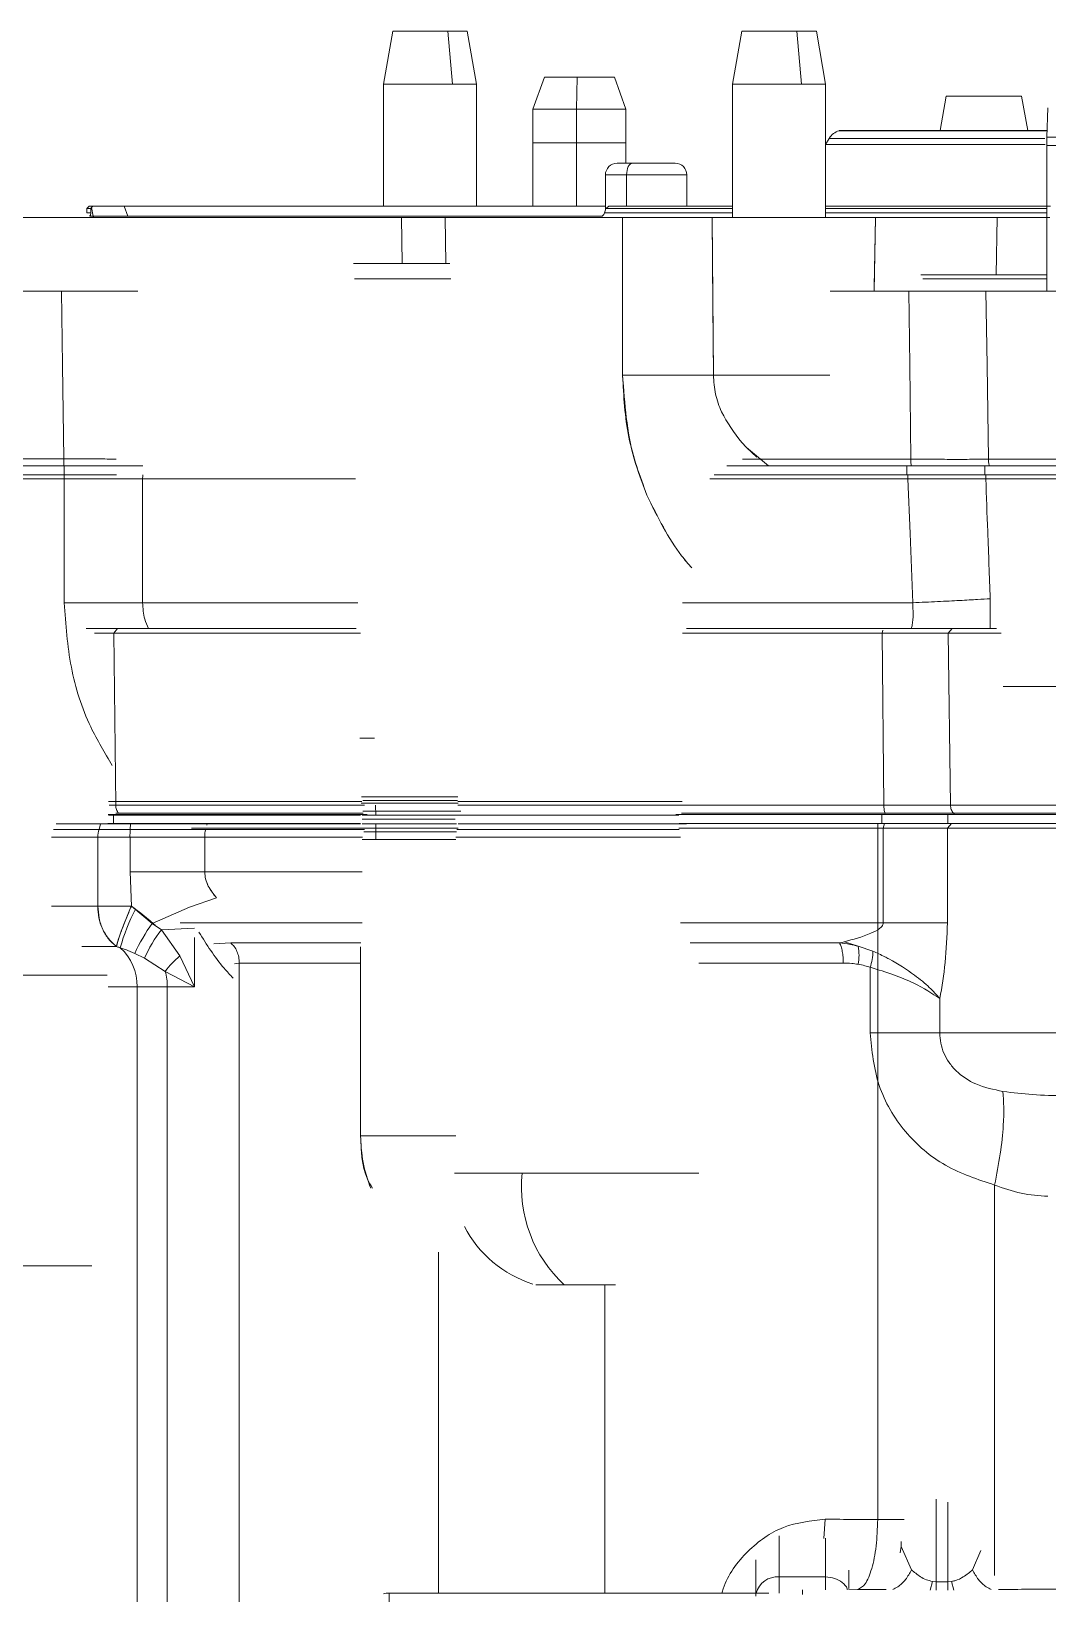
# Model space of a CAD drawing. Header units: millimetres. Extents: x 169 to 14583, y -399 to 10804.
# Drawn here: x 3179.1 to 3222.8, y 2080.4 to 2147.5 of the extents above; entities that cross this region are included whole.
import ezdxf

# ---------------------------------------------------------------- set-up
doc = ezdxf.new("R2010")
doc.units = ezdxf.units.MM
doc.header["$LTSCALE"] = 35

msp = doc.modelspace()

# ---------------------------------------------------------------- linework, layer by layer
at = {"color": 7, "linetype": 'Continuous', "lineweight": 18}
for p, q in [((3194.672, 2147.509), (3194.272, 2145.24)), ((3194.672, 2147.509), (3194.272, 2145.24)), ((3197.872, 2147.509), (3194.672, 2147.509)), ((3194.672, 2147.509), (3197.039, 2147.509)), ((3197.039, 2147.509), (3197.872, 2147.509)), ((3197.231, 2145.24), (3197.039, 2147.509)), ((3198.272, 2145.24), (3197.872, 2147.509)), ((3198.272, 2145.24), (3197.872, 2147.509)), ((3209.672, 2147.509), (3209.272, 2145.24)), ((3209.672, 2147.509), (3209.272, 2145.24)), ((3212.872, 2147.509), (3209.672, 2147.509)), ((3209.672, 2147.509), (3212.039, 2147.509)), ((3212.039, 2147.509), (3212.872, 2147.509)), ((3212.231, 2145.24), (3212.039, 2147.509)), ((3213.272, 2145.24), (3212.872, 2147.509)), ((3213.272, 2145.24), (3212.872, 2147.509)), ((3194.272, 2145.24), (3194.272, 2139.989)), ((3194.272, 2145.24), (3194.272, 2139.989)), ((3198.272, 2145.24), (3194.272, 2145.24)), ((3194.272, 2145.24), (3197.231, 2145.24)), ((3197.231, 2145.24), (3198.272, 2145.24)), ((3198.272, 2139.989), (3198.272, 2145.24)), ((3198.272, 2139.989), (3198.272, 2145.24)), ((3201.193, 2145.539), (3200.693, 2144.165)), ((3202.598, 2145.539), (3201.193, 2145.539)), ((3202.598, 2145.539), (3201.193, 2145.539)), ((3202.566, 2144.165), (3202.598, 2145.539)), ((3202.566, 2144.165), (3202.598, 2145.539)), ((3204.193, 2145.539), (3202.598, 2145.539)), ((3204.193, 2145.539), (3202.598, 2145.539)), ((3204.693, 2144.165), (3204.193, 2145.539)), ((3209.272, 2145.24), (3209.272, 2139.509)), ((3209.272, 2145.24), (3209.272, 2139.509)), ((3213.272, 2145.24), (3209.272, 2145.24)), ((3209.272, 2145.24), (3212.231, 2145.24)), ((3212.231, 2145.24), (3213.272, 2145.24)), ((3213.272, 2139.509), (3213.272, 2145.24)), ((3213.272, 2139.509), (3213.272, 2145.24)), ((3218.191, 2143.24), (3218.452, 2144.72)), ((3221.953, 2143.24), (3221.692, 2144.72)), ((3200.693, 2144.165), (3200.693, 2139.989)), ((3202.566, 2144.165), (3200.693, 2144.165)), ((3202.566, 2144.165), (3200.693, 2144.165)), ((3204.693, 2144.165), (3202.566, 2144.165)), ((3204.693, 2144.165), (3202.566, 2144.165)), ((3202.566, 2139.989), (3202.566, 2144.165)), ((3202.566, 2139.989), (3202.566, 2144.165)), ((3204.693, 2141.839), (3204.693, 2144.165)), ((3222.822, 2144.218), (3222.778, 2142.956)), ((3213.872, 2143.24), (3213.852, 2143.235)), ((3213.852, 2143.235), (3222.788, 2143.235)), ((3213.872, 2143.24), (3222.788, 2143.24)), ((3200.693, 2142.715), (3200.693, 2139.989)), ((3204.693, 2142.715), (3200.693, 2142.715)), ((3204.693, 2141.839), (3204.693, 2142.715)), ((3204.693, 2142.715), (3204.693, 2142.715)), ((3213.427, 2142.908), (3213.272, 2142.64)), ((3213.272, 2142.64), (3222.7, 2142.64)), ((3213.427, 2142.908), (3222.695, 2142.908)), ((3222.772, 2142.607), (3222.772, 2136.339)), ((3226.527, 2142.607), (3222.772, 2142.607)), ((3226.522, 2142.956), (3222.778, 2142.956)), ((3204.96, 2141.839), (3204.309, 2141.839)), ((3206.809, 2141.839), (3204.96, 2141.839)), ((3203.809, 2141.339), (3203.809, 2139.823)), ((3204.72, 2141.339), (3203.809, 2141.339)), ((3207.309, 2141.339), (3204.72, 2141.339)), ((3204.72, 2139.989), (3204.72, 2141.339)), ((3207.309, 2139.989), (3207.309, 2141.339)), ((3181.622, 2139.989), (3181.522, 2139.889)), ((3181.622, 2139.989), (3181.522, 2139.889)), ((3181.522, 2139.889), (3181.522, 2139.709)), ((3181.522, 2139.889), (3181.522, 2139.709)), ((3181.694, 2139.889), (3181.522, 2139.889)), ((3181.622, 2139.989), (3181.787, 2139.989)), ((3181.694, 2139.889), (3181.733, 2139.931)), ((3181.733, 2139.931), (3181.694, 2139.889)), ((3181.787, 2139.989), (3181.733, 2139.931)), ((3181.733, 2139.931), (3181.799, 2139.568)), ((3183.284, 2139.565), (3183.13, 2139.989)), ((3203.809, 2139.989), (3183.13, 2139.989)), ((3183.287, 2139.563), (3183.131, 2139.991)), ((3203.885, 2139.931), (3203.831, 2139.889)), ((3203.885, 2139.931), (3203.831, 2139.889)), ((3209.272, 2139.889), (3203.831, 2139.889)), ((3203.885, 2139.931), (3203.961, 2139.989)), ((3209.272, 2139.989), (3203.961, 2139.989)), ((3203.961, 2139.989), (3209.272, 2139.989)), ((3222.772, 2139.989), (3213.272, 2139.989)), ((3213.272, 2139.989), (3222.933, 2139.989)), ((3222.772, 2139.889), (3213.272, 2139.889)), ((3170.848, 2139.509), (3195.04, 2139.509)), ((3181.522, 2139.709), (3181.7, 2139.709)), ((3181.799, 2139.568), (3181.649, 2139.568)), ((3181.799, 2139.568), (3181.801, 2139.568)), ((3203.684, 2139.565), (3183.284, 2139.565)), ((3195.04, 2139.509), (3195.071, 2137.539)), ((3195.071, 2137.539), (3195.04, 2139.509)), ((3196.925, 2139.509), (3204.543, 2139.509)), ((3196.925, 2139.509), (3196.958, 2137.539)), ((3196.925, 2139.509), (3196.958, 2137.539)), ((3203.772, 2139.709), (3209.272, 2139.709)), ((3204.543, 2139.509), (3204.547, 2132.734)), ((3208.4, 2139.509), (3208.447, 2132.734)), ((3208.4, 2139.509), (3215.407, 2139.509)), ((3213.272, 2139.709), (3222.772, 2139.709)), ((3215.407, 2139.509), (3215.355, 2136.339)), ((3220.647, 2139.509), (3220.605, 2137.039)), ((3220.647, 2139.509), (3220.605, 2137.039)), ((3220.647, 2139.509), (3222.902, 2139.509)), ((3192.978, 2137.539), (3197.13, 2137.539)), ((3217.368, 2137.039), (3222.772, 2137.039)), ((3216.845, 2136.339), (3213.461, 2136.339)), ((3226.805, 2136.339), (3220.161, 2136.339)), ((3208.447, 2132.734), (3213.457, 2132.734)), ((3209.874, 2129.626), (3209.666, 2129.847)), ((3209.666, 2129.847), (3209.874, 2129.626)), ((3209.693, 2129.121), (3216.933, 2129.121)), ((3210.313, 2129.219), (3209.874, 2129.626)), ((3209.874, 2129.626), (3210.819, 2128.839)), ((3220.266, 2129.121), (3220.722, 2129.121)), ((3220.722, 2129.121), (3226.7, 2129.121)), ((3174.811, 2128.839), (3180.557, 2128.839)), ((3174.811, 2128.459), (3180.557, 2128.459)), ((3180.557, 2128.459), (3180.557, 2128.839)), ((3180.557, 2128.839), (3182.788, 2128.839)), ((3180.557, 2128.459), (3182.804, 2128.459)), ((3208.48, 2128.459), (3216.764, 2128.459)), ((3209.023, 2128.839), (3216.764, 2128.839)), ((3216.764, 2128.459), (3216.764, 2128.839)), ((3216.764, 2128.839), (3220.108, 2128.839)), ((3216.764, 2128.459), (3220.108, 2128.459)), ((3220.108, 2128.459), (3220.108, 2128.839)), ((3220.108, 2128.839), (3226.82, 2128.839)), ((3220.108, 2128.459), (3226.82, 2128.459)), ((3180.557, 2128.283), (3174.811, 2128.283)), ((3180.557, 2128.283), (3180.557, 2122.959)), ((3183.924, 2128.283), (3180.557, 2128.283)), ((3183.924, 2128.283), (3183.924, 2122.959)), ((3193.065, 2128.283), (3183.924, 2128.283)), ((3225.37, 2128.283), (3220.152, 2128.283)), ((3220.341, 2121.859), (3220.344, 2123.133)), ((3193.168, 2122.959), (3183.924, 2122.959)), ((3217.014, 2122.959), (3207.124, 2122.959)), ((3182.838, 2121.859), (3182.682, 2121.659)), ((3182.838, 2121.859), (3193.104, 2121.859)), ((3207.287, 2121.859), (3215.749, 2121.859)), ((3215.695, 2121.659), (3215.729, 2121.783)), ((3218.703, 2121.859), (3218.539, 2121.659)), ((3218.703, 2121.859), (3220.62, 2121.859)), ((3182.682, 2121.659), (3193.281, 2121.659)), ((3182.682, 2121.659), (3182.766, 2114.266)), ((3207.12, 2121.659), (3215.695, 2121.659)), ((3215.695, 2121.659), (3215.775, 2114.266)), ((3218.539, 2121.659), (3220.807, 2121.659)), ((3218.539, 2121.659), (3218.636, 2114.266)), ((3225.332, 2119.354), (3220.901, 2119.354)), ((3193.886, 2117.139), (3193.26, 2117.139)), ((3182.453, 2114.423), (3193.338, 2114.423)), ((3197.479, 2114.346), (3193.311, 2114.346)), ((3193.321, 2114.623), (3193.935, 2114.623)), ((3193.962, 2114.46), (3193.384, 2114.46)), ((3193.935, 2114.623), (3197.464, 2114.623)), ((3197.457, 2114.46), (3193.962, 2114.46)), ((3197.47, 2114.423), (3207.101, 2114.423)), ((3182.668, 2113.859), (3182.441, 2113.859)), ((3182.464, 2113.839), (3193.281, 2113.839)), ((3182.464, 2113.839), (3193.292, 2113.839)), ((3182.485, 2114.26), (3193.461, 2114.26)), ((3182.598, 2114.266), (3182.766, 2114.266)), ((3182.668, 2113.859), (3182.668, 2113.479)), ((3182.766, 2114.266), (3193.312, 2114.266)), ((3182.89, 2113.915), (3182.769, 2113.915)), ((3193.399, 2113.915), (3182.89, 2113.915)), ((3193.3, 2113.859), (3182.937, 2113.859)), ((3193.351, 2113.839), (3193.938, 2113.839)), ((3193.363, 2113.658), (3197.35, 2113.658)), ((3197.593, 2114.005), (3193.391, 2114.005)), ((3193.931, 2114.27), (3193.938, 2113.839)), ((3193.938, 2113.839), (3197.522, 2113.839)), ((3197.47, 2114.26), (3207.073, 2114.26)), ((3197.479, 2113.839), (3206.962, 2113.839)), ((3207.075, 2114.266), (3215.775, 2114.266)), ((3215.818, 2113.915), (3207.076, 2113.915)), ((3215.836, 2113.859), (3207.104, 2113.859)), ((3215.682, 2113.859), (3215.682, 2113.479)), ((3215.836, 2113.859), (3215.819, 2113.915)), ((3218.523, 2113.859), (3218.523, 2113.479)), ((3218.636, 2114.266), (3225.26, 2114.266)), ((3225.182, 2113.915), (3218.766, 2113.915)), ((3218.815, 2113.859), (3218.766, 2113.915)), ((3225.152, 2113.859), (3218.815, 2113.859)), ((3182.049, 2113.225), (3180.087, 2113.225)), ((3180.205, 2113.459), (3182.117, 2113.459)), ((3180.31, 2113.459), (3182.117, 2113.459)), ((3182.117, 2113.459), (3182.049, 2113.225)), ((3182.049, 2113.225), (3182.117, 2113.459)), ((3182.049, 2113.225), (3183.387, 2113.225)), ((3182.117, 2113.459), (3183.396, 2113.459)), ((3182.426, 2113.479), (3182.668, 2113.479)), ((3182.83, 2113.479), (3193.292, 2113.479)), ((3183.387, 2113.225), (3183.396, 2113.459)), ((3186.635, 2113.225), (3183.387, 2113.225)), ((3185.821, 2113.459), (3183.396, 2113.459)), ((3185.821, 2113.459), (3193.292, 2113.459)), ((3193.363, 2113.279), (3186.02, 2113.279)), ((3186.635, 2113.225), (3193.461, 2113.225)), ((3186.699, 2113.459), (3186.684, 2113.405)), ((3193.363, 2113.459), (3197.413, 2113.459)), ((3193.363, 2113.459), (3193.947, 2113.459)), ((3193.363, 2113.278), (3197.481, 2113.278)), ((3193.371, 2113.459), (3197.413, 2113.459)), ((3193.371, 2113.459), (3193.947, 2113.459)), ((3193.432, 2113.125), (3197.404, 2113.125)), ((3193.947, 2113.459), (3197.413, 2113.459)), ((3193.947, 2113.459), (3197.413, 2113.459)), ((3193.947, 2113.459), (3193.947, 2112.814)), ((3193.947, 2113.459), (3193.947, 2112.815)), ((3197.428, 2113.225), (3206.977, 2113.225)), ((3197.475, 2113.459), (3207.119, 2113.459)), ((3197.501, 2113.459), (3207.29, 2113.459)), ((3215.75, 2113.279), (3206.957, 2113.279)), ((3207.135, 2113.479), (3215.806, 2113.479)), ((3215.51, 2113.479), (3215.51, 2083.576)), ((3215.75, 2113.279), (3215.806, 2113.479)), ((3215.75, 2113.279), (3215.75, 2109.211)), ((3218.503, 2113.279), (3215.75, 2113.279)), ((3218.503, 2113.279), (3218.674, 2113.479)), ((3225.299, 2113.279), (3218.503, 2113.279)), ((3218.503, 2113.279), (3218.503, 2109.211)), ((3182.001, 2112.883), (3180.002, 2112.883)), ((3182.001, 2109.923), (3182.001, 2112.883)), ((3183.381, 2112.883), (3182.001, 2112.883)), ((3183.381, 2111.396), (3183.381, 2112.883)), ((3183.381, 2112.883), (3186.59, 2112.883)), ((3186.59, 2112.883), (3186.59, 2111.396)), ((3193.368, 2112.883), (3186.59, 2112.883)), ((3197.388, 2112.783), (3193.363, 2112.783)), ((3207.039, 2112.883), (3197.388, 2112.883)), ((3183.438, 2109.923), (3183.381, 2111.396)), ((3186.59, 2111.396), (3183.381, 2111.396)), ((3183.438, 2109.923), (3183.381, 2111.396)), ((3193.363, 2111.396), (3186.59, 2111.396)), ((3187.099, 2110.284), (3185.937, 2109.887)), ((3180.002, 2109.923), (3182.001, 2109.923)), ((3182.001, 2109.923), (3183.438, 2109.923)), ((3184.331, 2109.185), (3183.438, 2109.923)), ((3183.438, 2109.923), (3183.613, 2109.801)), ((3184.331, 2109.185), (3185.937, 2109.887)), ((3184.73, 2108.91), (3184.331, 2109.185)), ((3184.73, 2108.91), (3186.145, 2108.975)), ((3193.363, 2109.211), (3185.533, 2109.211)), ((3215.75, 2109.211), (3207.039, 2109.211)), ((3185.522, 2107.787), (3184.73, 2108.91)), ((3186.145, 2108.581), (3186.145, 2106.459)), ((3186.978, 2108.311), (3187.709, 2108.345)), ((3187.709, 2108.345), (3193.297, 2108.345)), ((3207.454, 2108.345), (3213.871, 2108.345)), ((3214.075, 2108.395), (3214.671, 2108.203)), ((3181.311, 2108.191), (3182.796, 2108.191)), ((3183.583, 2107.895), (3184.007, 2107.685)), ((3184.007, 2107.685), (3184.895, 2107.123)), ((3186.145, 2106.459), (3185.522, 2107.787)), ((3193.291, 2108.175), (3193.291, 2100.059)), ((3214.671, 2108.203), (3215.305, 2107.989)), ((3174.811, 2106.959), (3182.394, 2106.959)), ((3184.895, 2107.123), (3186.145, 2106.459)), ((3187.868, 2107.454), (3188.076, 2107.479)), ((3188.076, 2107.479), (3188.076, 2065.621)), ((3188.076, 2107.479), (3193.292, 2107.479)), ((3207.822, 2107.479), (3214.028, 2107.479)), ((3215.179, 2107.299), (3215.179, 2104.479)), ((3184.983, 2106.459), (3182.447, 2106.459)), ((3183.684, 2106.459), (3182.447, 2106.459)), ((3183.684, 2020.889), (3183.684, 2106.459)), ((3186.145, 2106.459), (3184.983, 2106.459)), ((3184.983, 2020.889), (3184.983, 2106.459)), ((3218.178, 2105.955), (3218.178, 2104.479)), ((3218.178, 2104.479), (3225.299, 2104.479)), ((3193.291, 2100.059), (3197.388, 2100.059)), ((3193.292, 2100.059), (3193.947, 2100.059)), ((3193.292, 2100.059), (3193.947, 2100.059)), ((3193.947, 2100.059), (3197.388, 2100.059)), ((3193.947, 2100.059), (3197.388, 2100.059)), ((3197.325, 2098.459), (3200.235, 2098.459)), ((3197.325, 2098.459), (3207.822, 2098.459)), ((3200.235, 2098.459), (3207.822, 2098.459)), ((3220.531, 2081.177), (3220.531, 2097.946)), ((3196.637, 2095.058), (3196.637, 2080.419)), ((3176.543, 2094.479), (3181.742, 2094.479)), ((3203.788, 2080.419), (3203.788, 2093.654)), ((3218.022, 2080.906), (3218.022, 2084.447)), ((3218.522, 2080.906), (3218.522, 2084.321)), ((3213.192, 2082.764), (3213.249, 2083.59)), ((3215.51, 2083.576), (3216.648, 2083.572)), ((3216.468, 2082.148), (3216.522, 2082.419)), ((3216.522, 2082.63), (3216.522, 2082.419)), ((3216.522, 2082.419), (3216.966, 2081.415)), ((3219.578, 2081.415), (3219.944, 2082.242)), ((3211.272, 2081.11), (3213.272, 2081.11)), ((3211.272, 2080.417), (3211.272, 2081.11)), ((3213.272, 2081.11), (3213.272, 2080.554)), ((3217.762, 2080.547), (3217.859, 2080.919)), ((3218.022, 2080.906), (3217.859, 2080.919)), ((3218.022, 2080.906), (3218.522, 2080.906)), ((3218.022, 2080.548), (3218.022, 2080.906)), ((3218.684, 2080.919), (3218.522, 2080.906)), ((3218.782, 2080.547), (3218.684, 2080.919)), ((3206.271, 2080.419), (3194.518, 2080.419)), ((3210.824, 2080.419), (3206.272, 2080.419)), ((3212.272, 2080.554), (3212.272, 2080.358)), ((3214.25, 2080.579), (3214.644, 2080.577)), ((3214.644, 2080.577), (3215.866, 2080.574))]:
    msp.add_line(p, q, dxfattribs=at)
at = {"color": 7, "linetype": 'Continuous', "lineweight": 18, "flags": 128}
for points in [[(3204.72, 2141.339), (3204.725, 2141.436), (3204.739, 2141.53), (3204.761, 2141.617), (3204.791, 2141.692), (3204.827, 2141.755), (3204.868, 2141.801), (3204.913, 2141.829), (3204.96, 2141.839)], [(3170.848, 2139.509), (3171.681, 2139.509), (3172.897, 2139.509), (3174.489, 2139.509), (3176.447, 2139.509), (3178.758, 2139.509), (3181.408, 2139.509), (3184.38, 2139.509), (3187.657, 2139.509), (3191.218, 2139.509), (3195.04, 2139.509)], [(3204.547, 2132.734), (3204.545, 2136.528), (3204.543, 2139.509)], [(3208.4, 2139.509), (3208.426, 2135.715), (3208.447, 2132.734)], [(3215.355, 2136.339), (3215.358, 2136.528), (3215.407, 2139.509)], [(3180.538, 2129.139), (3180.482, 2133.171), (3180.438, 2136.339)], [(3216.933, 2129.121), (3216.884, 2133.163), (3216.845, 2136.339)], [(3220.266, 2129.121), (3220.207, 2133.163), (3220.161, 2136.339)], [(3216.801, 2128.283), (3215.05, 2128.283), (3213.314, 2128.283), (3211.596, 2128.283), (3209.895, 2128.283), (3208.3, 2128.283)], [(3217.014, 2122.959), (3216.898, 2125.94), (3216.807, 2128.283)], [(3211.272, 2081.11), (3211.272, 2081.524), (3211.272, 2081.888), (3211.272, 2082.199), (3211.272, 2082.456), (3211.272, 2082.658), (3211.272, 2082.803), (3211.272, 2082.872)], [(3213.272, 2082.774), (3213.272, 2082.658), (3213.272, 2082.456), (3213.272, 2082.199), (3213.272, 2081.888), (3213.272, 2081.524), (3213.272, 2081.11)], [(3214.272, 2081.397), (3214.272, 2081.271), (3214.272, 2080.991), (3214.272, 2080.664), (3214.272, 2080.62)], [(3218.522, 2080.906), (3218.522, 2080.796), (3218.522, 2080.696), (3218.522, 2080.606), (3218.522, 2080.543)], [(3194.518, 2080.419), (3194.518, 2080.317), (3194.518, 2079.869), (3194.518, 2079.079), (3194.518, 2077.976), (3194.518, 2076.601), (3194.518, 2075.675)]]:
    msp.add_lwpolyline(points, dxfattribs=at)
at = {"color": 7, "linetype": 'Continuous', "lineweight": 18}
for centre, radius, start, end in [((3214.033, 2142.558), 0.7, 105, 150), ((3204.309, 2141.339), 0.5, 90, 180), ((3206.809, 2141.339), 0.5, 0, 90), ((3180.903, 2139.405), 0.91, 6.55612, 10.28749), ((3180.906, 2139.407), 0.91, 6.45579, 10.18875), ((3206.497, 1893.654), 239.088, 89.53269, 90.46731), ((3189.057, 2128.283), 8.5, 178.81499, 180.00365), ((3185.184, 2128.283), 1.26, 171.96395, 180.00939), ((3183.234, 2112.884), 1.233, 163.97197, 180.07054), ((3192.399, 2112.887), 9.019, 177.85252, 180.02591), ((3187.897, 2112.884), 1.307, 164.91468, 180.07992), ((3184.134, 2109.854), 2.134, 178.13487, 231.16938), ((3194.7, 2104.764), 12.388, 155.38986, 163.94093), ((3192.678, 2105.261), 10.138, 153.39282, 163.5008), ((3191.802, 2103.992), 9.098, 145.19649, 154.60141), ((3188.861, 2105.647), 5.265, 141.69015, 157.22483), ((3180.687, 2101.268), 7.237, 71.7197, 73.05927), ((3181.52, 2106.521), 2.165, 358.37024, 48.40199), ((3188.269, 2104.565), 4.234, 130.45777, 142.83458), ((3212.495, 2107.817), 2.21, 349.84844, 10.0691), ((3212.938, 2108.063), 2.368, 341.16081, 358.20154), ((3182.447, 2106.462), 2.536, 359.93154, 15.10261), ((3199.291, 2100.059), 6, 180, 202.02302), ((3199.292, 2100.059), 6, 180, 201.9953), ((3205.929, 2097.859), 5.726, 173.99017, 227.2535), ((3202.198, 2098.458), 4.999, 207.24067, 252.38194), ((3211.199, 2080.164), 0.949, 85.57085, 164.41861), ((3194.518, 2079.419), 1, 90, 104.25939)]:
    msp.add_arc(centre, radius, start, end, dxfattribs=at)
for centre, major_axis, ratio, start_param, end_param in [((3233.272, 2079.068), (-28.564, 141.916), 0.30407, 1.067651, 1.069052), ((3183.473, 2137.694), (-0.947, 23.947), 0.070876, 1.476224, 1.48377), ((3179.42, 2137.728), (3.33, 3.397), 0.031031, 5.448102, 5.470856), ((3233.272, 2079.068), (28.564, 141.916), 0.30407, 1.189903, 1.191303), ((3204.926, 2137.611), (3.106, 3.061), 0.558209, 1.343759, 1.366027), ((3218.01, 2109.662), (5.026, 1.479), 0.032438, 3.735269, 3.803357)]:
    msp.add_ellipse(centre, major_axis=major_axis, ratio=ratio, start_param=start_param, end_param=end_param, dxfattribs=at)
for points, knots in [([(3221.692, 2144.72), (3221.668, 2144.72), (3221.619, 2144.72), (3221.245, 2144.72), (3220.709, 2144.72), (3220.072, 2144.72), (3219.435, 2144.72), (3218.9, 2144.72), (3218.525, 2144.72), (3218.477, 2144.72), (3218.452, 2144.72)], [0, 0, 0, 0, 0.125, 0.2499994, 0.3749995, 0.4999989, 0.6249987, 0.7499983, 0.8749983, 1, 1, 1, 1]), ([(3222.778, 2142.956), (3222.776, 2142.891), (3222.773, 2142.774), (3222.772, 2142.658), (3222.772, 2142.607)], [0, 0, 0, 0, 0.559998, 1, 1, 1, 1]), ([(3181.787, 2139.989), (3181.988, 2139.989), (3182.39, 2139.989), (3182.811, 2139.989), (3183.061, 2139.989), (3183.084, 2139.989), (3183.091, 2139.989)], [0, 0, 0, 0, 0.287025, 0.573917, 0.860949, 1, 1, 1, 1]), ([(3181.787, 2139.989), (3182.009, 2139.989), (3182.453, 2139.989), (3183.009, 2139.989), (3183.084, 2139.989), (3183.13, 2139.989)], [0, 0, 0, 0, 0.280522, 0.560993, 1, 1, 1, 1]), ([(3183.13, 2139.989), (3183.211, 2139.989), (3183.378, 2139.989), (3184.718, 2139.989), (3186.859, 2139.989), (3189.834, 2139.989), (3193.548, 2139.989), (3198.008, 2139.989), (3201.413, 2139.989), (3203.44, 2139.989), (3203.611, 2139.989)], [0, 0, 0, 0, 0.133633, 0.275843, 0.418052, 0.560261, 0.702471, 0.84468, 0.98689, 1, 1, 1, 1]), ([(3203.831, 2139.889), (3203.82, 2139.855), (3203.8, 2139.795), (3203.78, 2139.735), (3203.772, 2139.709)], [0, 0, 0, 0, 0.56, 1, 1, 1, 1]), ([(3181.7, 2139.709), (3181.699, 2139.685), (3181.695, 2139.636), (3181.67, 2139.592), (3181.652, 2139.572), (3181.649, 2139.568)], [0, 0, 0, 0, 0.447054, 0.892314, 1, 1, 1, 1]), ([(3181.7, 2139.709), (3181.698, 2139.682), (3181.694, 2139.627), (3181.664, 2139.587), (3181.649, 2139.568)], [0, 0, 0, 0, 0.498468, 1, 1, 1, 1]), ([(3181.801, 2139.568), (3182.022, 2139.567), (3182.464, 2139.567), (3182.934, 2139.567), (3183.248, 2139.566), (3183.272, 2139.566), (3183.284, 2139.565)], [0, 0, 0, 0, 0.250002, 0.499516, 0.749239, 1, 1, 1, 1]), ([(3181.801, 2139.568), (3182.022, 2139.567), (3182.464, 2139.567), (3182.934, 2139.567), (3183.248, 2139.566), (3183.272, 2139.566), (3183.284, 2139.565)], [0, 0, 0, 0, 0.250002, 0.499516, 0.749239, 1, 1, 1, 1]), ([(3195.04, 2139.509), (3195.293, 2139.509), (3195.969, 2139.509), (3196.632, 2139.509), (3196.845, 2139.509), (3196.925, 2139.509)], [0, 0, 0, 0, 0.2713094, 0.7259181, 1, 1, 1, 1]), ([(3196.925, 2139.509), (3196.727, 2139.509), (3196.373, 2139.509), (3195.448, 2139.509), (3195.04, 2139.509)], [0, 0, 0, 0, 0.559436, 1, 1, 1, 1]), ([(3203.669, 2139.568), (3203.694, 2139.591), (3203.739, 2139.631), (3203.762, 2139.686), (3203.772, 2139.709)], [0, 0, 0, 0, 0.57366, 1, 1, 1, 1]), ([(3203.772, 2139.709), (3203.762, 2139.686), (3203.738, 2139.631), (3203.694, 2139.591), (3203.669, 2139.568)], [0, 0, 0, 0, 0.423995, 1, 1, 1, 1]), ([(3204.543, 2139.509), (3204.904, 2139.509), (3205.822, 2139.509), (3207.189, 2139.509), (3208.036, 2139.509), (3208.4, 2139.509)], [0, 0, 0, 0, 0.270679, 0.686433, 1, 1, 1, 1]), ([(3208.4, 2139.509), (3207.72, 2139.509), (3206.505, 2139.509), (3205.143, 2139.509), (3204.543, 2139.509)], [0, 0, 0, 0, 0.559208, 1, 1, 1, 1]), ([(3215.407, 2139.509), (3215.769, 2139.509), (3216.493, 2139.509), (3218.045, 2139.509), (3219.486, 2139.509), (3220.343, 2139.509), (3220.647, 2139.509)], [0, 0, 0, 0, 0.281826, 0.56365, 0.845509, 1, 1, 1, 1]), ([(3215.407, 2139.509), (3215.766, 2139.509), (3216.484, 2139.509), (3217.915, 2139.509), (3219.34, 2139.509), (3220.211, 2139.509), (3220.647, 2139.509)], [0, 0, 0, 0, 0.279838, 0.559599, 0.77979, 1, 1, 1, 1]), ([(3197.161, 2136.87), (3197.02, 2136.87), (3196.286, 2136.87), (3195.162, 2136.87), (3193.954, 2136.87), (3193.217, 2136.87), (3193.081, 2136.87), (3193.032, 2136.87)], [0, 0, 0, 0, 0.0627301, 0.3259814, 0.5892327, 0.8524841, 1, 1, 1, 1]), ([(3217.447, 2136.87), (3218.919, 2136.87), (3220.644, 2136.87), (3222.5, 2136.87), (3222.772, 2136.87)], [0, 0, 0, 0, 0.853429, 1, 1, 1, 1]), ([(3174.834, 2136.339), (3174.828, 2136.339), (3174.783, 2136.339), (3175.037, 2136.339), (3175.622, 2136.339), (3176.56, 2136.339), (3177.734, 2136.339), (3179.048, 2136.339), (3179.984, 2136.339), (3180.438, 2136.339)], [0, 0, 0, 0, 0.02587, 0.190602, 0.358416, 0.526217, 0.690983, 0.849776, 1, 1, 1, 1]), ([(3183.723, 2136.339), (3183.269, 2136.339), (3182.361, 2136.339), (3181.079, 2136.339), (3180.438, 2136.339)], [0, 0, 0, 0, 0.500018, 1, 1, 1, 1]), ([(3220.161, 2136.339), (3219.994, 2136.339), (3219.658, 2136.339), (3218.871, 2136.339), (3217.929, 2136.339), (3217.204, 2136.339), (3216.845, 2136.339)], [0, 0, 0, 0, 0.248396, 0.499975, 0.751577, 1, 1, 1, 1]), ([(3205.591, 2127.582), (3205.393, 2128.096), (3204.761, 2129.734), (3204.634, 2131.513), (3204.547, 2132.734)], [0, 0, 0, 0, 0.313935, 1, 1, 1, 1]), ([(3205.592, 2127.583), (3205.291, 2128.402), (3204.683, 2130.058), (3204.593, 2131.835), (3204.547, 2132.734)], [0, 0, 0, 0, 0.494547, 1, 1, 1, 1]), ([(3209.666, 2129.847), (3209.347, 2130.264), (3208.868, 2130.89), (3208.507, 2131.92), (3208.467, 2132.461), (3208.447, 2132.734)], [0, 0, 0, 0, 0.497979, 0.747246, 1, 1, 1, 1]), ([(3208.447, 2132.734), (3208.467, 2132.461), (3208.507, 2131.92), (3208.868, 2130.89), (3209.347, 2130.265), (3209.666, 2129.848)], [0, 0, 0, 0, 0.2527543, 0.5020212, 1, 1, 1, 1]), ([(3180.538, 2129.139), (3180.067, 2129.139), (3179.084, 2129.139), (3177.369, 2129.139), (3176.46, 2129.139), (3175.89, 2129.139)], [0, 0, 0, 0, 0.255783, 0.534083, 1, 1, 1, 1]), ([(3180.544, 2128.839), (3180.542, 2128.895), (3180.539, 2128.994), (3180.538, 2129.095), (3180.538, 2129.139)], [0, 0, 0, 0, 0.572282, 1, 1, 1, 1]), ([(3180.538, 2129.139), (3180.859, 2129.138), (3181.507, 2129.137), (3182.271, 2129.135), (3182.662, 2129.132), (3182.787, 2129.132)], [0, 0, 0, 0, 0.400624, 0.809267, 1, 1, 1, 1]), ([(3216.933, 2129.121), (3217.299, 2129.121), (3218.029, 2129.12), (3218.971, 2129.119), (3219.761, 2129.12), (3220.097, 2129.121), (3220.266, 2129.121)], [0, 0, 0, 0, 0.250931, 0.50022, 0.749408, 1, 1, 1, 1]), ([(3216.945, 2128.839), (3216.942, 2128.892), (3216.935, 2128.985), (3216.934, 2129.08), (3216.933, 2129.121)], [0, 0, 0, 0, 0.571578, 1, 1, 1, 1]), ([(3220.309, 2128.839), (3220.295, 2128.892), (3220.272, 2128.985), (3220.268, 2129.08), (3220.266, 2129.121)], [0, 0, 0, 0, 0.571578, 1, 1, 1, 1]), ([(3180.544, 2128.839), (3181.203, 2128.839), (3182.523, 2128.839), (3183.461, 2128.839), (3183.931, 2128.839)], [0, 0, 0, 0, 0.49951, 1, 1, 1, 1]), ([(3216.801, 2128.283), (3216.801, 2128.316), (3216.801, 2128.375), (3216.803, 2128.433), (3216.804, 2128.459)], [0, 0, 0, 0, 0.5599614, 1, 1, 1, 1]), ([(3216.804, 2128.459), (3216.805, 2128.459), (3216.807, 2128.459), (3216.809, 2128.459), (3216.81, 2128.459)], [0, 0, 0, 0, 0.559997, 1, 1, 1, 1]), ([(3216.807, 2128.283), (3216.807, 2128.316), (3216.807, 2128.375), (3216.809, 2128.433), (3216.81, 2128.459)], [0, 0, 0, 0, 0.559961, 1, 1, 1, 1]), ([(3216.81, 2128.459), (3217.179, 2128.459), (3217.917, 2128.459), (3218.87, 2128.459), (3219.662, 2128.459), (3219.994, 2128.459), (3220.161, 2128.459)], [0, 0, 0, 0, 0.249921, 0.499811, 0.749804, 1, 1, 1, 1]), ([(3216.945, 2128.839), (3217.314, 2128.839), (3218.051, 2128.839), (3219.001, 2128.839), (3219.799, 2128.839), (3220.139, 2128.839), (3220.309, 2128.839)], [0, 0, 0, 0, 0.250484, 0.50015, 0.749733, 1, 1, 1, 1]), ([(3220.152, 2128.283), (3220.152, 2128.316), (3220.151, 2128.375), (3220.158, 2128.433), (3220.161, 2128.459)], [0, 0, 0, 0, 0.559962, 1, 1, 1, 1]), ([(3216.807, 2128.283), (3216.806, 2128.283), (3216.803, 2128.283), (3216.801, 2128.283), (3216.801, 2128.283)], [0, 0, 0, 0, 0.560004, 1, 1, 1, 1]), ([(3220.152, 2128.283), (3219.986, 2128.283), (3219.654, 2128.283), (3218.861, 2128.283), (3217.911, 2128.283), (3217.175, 2128.283), (3216.807, 2128.283)], [0, 0, 0, 0, 0.250297, 0.500439, 0.750331, 1, 1, 1, 1]), ([(3220.344, 2123.133), (3220.308, 2124.095), (3220.244, 2125.811), (3220.18, 2127.528), (3220.152, 2128.283)], [0, 0, 0, 0, 0.559999, 1, 1, 1, 1]), ([(3207.524, 2124.455), (3207.373, 2124.625), (3206.633, 2125.46), (3206.053, 2126.642), (3205.591, 2127.582)], [0, 0, 0, 0, 0.20426, 1, 1, 1, 1]), ([(3207.524, 2124.456), (3207.373, 2124.626), (3206.634, 2125.46), (3206.054, 2126.642), (3205.592, 2127.583)], [0, 0, 0, 0, 0.204121, 1, 1, 1, 1]), ([(3220.344, 2123.133), (3220.176, 2123.122), (3219.84, 2123.1), (3219.051, 2123.057), (3218.107, 2123.009), (3217.379, 2122.976), (3217.014, 2122.959)], [0, 0, 0, 0, 0.25, 0.5, 0.75, 1, 1, 1, 1]), ([(3180.557, 2122.959), (3180.62, 2122.03), (3180.744, 2120.203), (3181.505, 2117.821), (3182.293, 2116.511), (3182.619, 2115.968)], [0, 0, 0, 0, 0.377658, 0.742371, 1, 1, 1, 1]), ([(3183.924, 2122.959), (3183.938, 2122.72), (3183.961, 2122.335), (3184.117, 2121.99), (3184.176, 2121.859)], [0, 0, 0, 0, 0.620256, 1, 1, 1, 1]), ([(3216.96, 2121.859), (3216.97, 2121.906), (3217.047, 2122.248), (3217.03, 2122.63), (3217.014, 2122.959)], [0, 0, 0, 0, 0.138948, 1, 1, 1, 1]), ([(3181.501, 2121.859), (3181.637, 2121.859), (3182.153, 2121.859), (3182.548, 2121.859), (3182.838, 2121.859)], [0, 0, 0, 0, 0.262766, 1, 1, 1, 1]), ([(3215.749, 2121.859), (3216.218, 2121.859), (3217.155, 2121.859), (3218.123, 2121.859), (3218.555, 2121.859), (3218.703, 2121.859)], [0, 0, 0, 0, 0.396305, 0.792604, 1, 1, 1, 1]), ([(3182.682, 2121.659), (3182.53, 2121.659), (3182.283, 2121.659), (3181.972, 2121.659), (3181.852, 2121.659)], [0, 0, 0, 0, 0.613387, 1, 1, 1, 1]), ([(3218.539, 2121.659), (3218.237, 2121.659), (3217.633, 2121.659), (3216.574, 2121.659), (3215.897, 2121.659), (3215.695, 2121.659)], [0, 0, 0, 0, 0.412056, 0.824111, 1, 1, 1, 1]), ([(3193.565, 2113.859), (3191.824, 2113.859), (3187.762, 2113.859), (3184.52, 2113.859), (3182.668, 2113.859)], [0, 0, 0, 0, 0.428716, 1, 1, 1, 1]), ([(3215.682, 2113.859), (3213.225, 2113.859), (3210.183, 2113.859), (3207.372, 2113.859), (3206.831, 2113.859)], [0, 0, 0, 0, 0.807388, 1, 1, 1, 1]), ([(3218.523, 2113.859), (3218.098, 2113.859), (3217.337, 2113.859), (3216.188, 2113.859), (3215.682, 2113.859)], [0, 0, 0, 0, 0.559186, 1, 1, 1, 1]), ([(3215.775, 2114.266), (3216.066, 2114.266), (3216.646, 2114.266), (3217.424, 2114.266), (3218.113, 2114.266), (3218.461, 2114.266), (3218.636, 2114.266)], [0, 0, 0, 0, 0.250055, 0.500084, 0.750041, 1, 1, 1, 1]), ([(3218.766, 2113.915), (3218.586, 2113.915), (3218.228, 2113.915), (3217.518, 2113.915), (3216.716, 2113.915), (3216.118, 2113.915), (3215.819, 2113.915)], [0, 0, 0, 0, 0.249965, 0.499999, 0.750033, 1, 1, 1, 1]), ([(3218.815, 2113.859), (3218.582, 2113.859), (3218.01, 2113.859), (3216.936, 2113.859), (3216.111, 2113.859), (3215.836, 2113.859)], [0, 0, 0, 0, 0.314717, 0.771293, 1, 1, 1, 1]), ([(3225.299, 2113.859), (3224.63, 2113.859), (3223.292, 2113.859), (3221.23, 2113.859), (3219.564, 2113.859), (3218.87, 2113.859), (3218.523, 2113.859)], [0, 0, 0, 0, 0.2796625, 0.5592814, 0.7796396, 1, 1, 1, 1]), ([(3218.636, 2114.266), (3218.638, 2114.233), (3218.642, 2114.168), (3218.669, 2114.074), (3218.709, 2113.987), (3218.747, 2113.939), (3218.766, 2113.915)], [0, 0, 0, 0, 0.25, 0.5, 0.75, 1, 1, 1, 1]), ([(3182.668, 2113.479), (3184.257, 2113.479), (3187.433, 2113.479), (3191.112, 2113.479), (3193.232, 2113.479), (3193.292, 2113.479)], [0, 0, 0, 0, 0.492866, 0.98574, 1, 1, 1, 1]), ([(3186.699, 2113.459), (3188.05, 2113.459), (3190.115, 2113.459), (3192.476, 2113.459), (3193.292, 2113.459)], [0, 0, 0, 0, 0.654591, 1, 1, 1, 1]), ([(3195.314, 2113.459), (3195.484, 2113.459), (3195.968, 2113.459), (3196.698, 2113.459), (3197.275, 2113.459), (3197.413, 2113.459)], [0, 0, 0, 0, 0.291718, 0.830262, 1, 1, 1, 1]), ([(3197.549, 2113.459), (3197.656, 2113.459), (3197.908, 2113.459), (3198.87, 2113.459), (3200.244, 2113.459), (3201.898, 2113.459), (3203.675, 2113.459), (3205.389, 2113.459), (3206.622, 2113.459), (3207.119, 2113.459), (3207.222, 2113.459)], [0, 0, 0, 0, 0.105601, 0.248419, 0.391237, 0.534056, 0.676874, 0.819692, 0.96251, 1, 1, 1, 1]), ([(3197.771, 2113.459), (3197.948, 2113.459), (3198.555, 2113.459), (3199.224, 2113.459), (3199.697, 2113.459)], [0, 0, 0, 0, 0.291305, 1, 1, 1, 1]), ([(3206.971, 2113.479), (3207.051, 2113.479), (3209.77, 2113.479), (3212.77, 2113.479), (3215.682, 2113.479)], [0, 0, 0, 0, 0.029344, 1, 1, 1, 1]), ([(3215.682, 2113.479), (3216.322, 2113.479), (3217.466, 2113.479), (3218.2, 2113.479), (3218.523, 2113.479)], [0, 0, 0, 0, 0.559463, 1, 1, 1, 1]), ([(3218.523, 2113.479), (3218.981, 2113.479), (3219.897, 2113.479), (3221.859, 2113.479), (3223.745, 2113.479), (3224.781, 2113.479), (3225.299, 2113.479)], [0, 0, 0, 0, 0.27962, 0.559239, 0.779598, 1, 1, 1, 1]), ([(3186.59, 2111.396), (3186.598, 2111.295), (3186.615, 2111.083), (3186.774, 2110.689), (3186.97, 2110.445), (3187.099, 2110.284)], [0, 0, 0, 0, 0.236788, 0.4981, 1, 1, 1, 1]), ([(3186.59, 2111.396), (3186.598, 2111.295), (3186.616, 2111.082), (3186.775, 2110.688), (3186.971, 2110.444), (3187.1, 2110.284)], [0, 0, 0, 0, 0.237358, 0.500608, 1, 1, 1, 1]), ([(3182.796, 2108.191), (3182.82, 2108.285), (3182.861, 2108.447), (3183.014, 2108.88), (3183.202, 2109.365), (3183.361, 2109.742), (3183.438, 2109.923)], [0, 0, 0, 0, 0.290262, 0.499926, 0.759676, 1, 1, 1, 1]), ([(3183.613, 2109.801), (3183.827, 2109.639), (3184.116, 2109.419), (3184.385, 2109.173), (3184.456, 2109.109)], [0, 0, 0, 0, 0.736967, 1, 1, 1, 1]), ([(3215.75, 2109.211), (3215.746, 2109.184), (3215.738, 2109.125), (3215.681, 2109.046), (3215.52, 2108.897), (3214.967, 2108.633), (3214.454, 2108.496), (3214.075, 2108.395)], [0, 0, 0, 0, 0.037465, 0.081624, 0.135934, 0.361187, 1, 1, 1, 1]), ([(3218.503, 2109.211), (3218.483, 2108.635), (3218.444, 2107.512), (3218.265, 2106.465), (3218.178, 2105.955)], [0, 0, 0, 0, 0.5126912, 1, 1, 1, 1]), ([(3187.808, 2106.838), (3187.677, 2106.978), (3187.106, 2107.588), (3186.676, 2108.274), (3186.345, 2108.802)], [0, 0, 0, 0, 0.2300137, 1, 1, 1, 1]), ([(3213.871, 2108.345), (3214.023, 2108.327), (3214.292, 2108.296), (3214.555, 2108.232), (3214.671, 2108.203)], [0, 0, 0, 0, 0.56079, 1, 1, 1, 1]), ([(3182.796, 2108.191), (3182.842, 2108.177), (3182.976, 2108.135), (3183.241, 2108.044), (3183.455, 2107.951), (3183.583, 2107.895)], [0, 0, 0, 0, 0.169122, 0.500481, 1, 1, 1, 1]), ([(3215.305, 2107.989), (3215.477, 2107.912), (3215.711, 2107.807), (3216.341, 2107.477), (3217.036, 2107.026), (3217.756, 2106.436), (3218.039, 2106.114), (3218.178, 2105.955)], [0, 0, 0, 0, 0.133698, 0.180969, 0.516313, 0.762102, 1, 1, 1, 1]), ([(3214.028, 2107.479), (3214.149, 2107.476), (3214.364, 2107.472), (3214.577, 2107.441), (3214.671, 2107.428)], [0, 0, 0, 0, 0.562771, 1, 1, 1, 1]), ([(3214.671, 2107.428), (3214.767, 2107.409), (3214.939, 2107.377), (3215.106, 2107.323), (3215.179, 2107.299)], [0, 0, 0, 0, 0.560603, 1, 1, 1, 1]), ([(3215.179, 2107.299), (3215.524, 2107.194), (3216.201, 2106.989), (3217.326, 2106.517), (3217.841, 2106.177), (3218.178, 2105.955)], [0, 0, 0, 0, 0.264331, 0.518141, 1, 1, 1, 1]), ([(3215.179, 2104.479), (3215.258, 2103.712), (3215.415, 2102.175), (3216.609, 2100.164), (3218.361, 2098.658), (3219.806, 2098.184), (3220.531, 2097.946)], [0, 0, 0, 0, 0.2485169, 0.4978403, 0.7481159, 1, 1, 1, 1]), ([(3218.178, 2104.479), (3218.186, 2104.331), (3218.204, 2104.032), (3218.345, 2103.6), (3218.567, 2103.196), (3218.994, 2102.696), (3219.762, 2102.2), (3220.495, 2102.049), (3220.892, 2101.966)], [0, 0, 0, 0, 0.104841, 0.211579, 0.32211, 0.438434, 0.695991, 1, 1, 1, 1]), ([(3220.531, 2097.946), (3220.617, 2098.395), (3220.788, 2099.294), (3220.957, 2100.793), (3220.917, 2101.522), (3220.892, 2101.966)], [0, 0, 0, 0, 0.280626, 0.561255, 1, 1, 1, 1]), ([(3220.892, 2101.966), (3221.315, 2101.914), (3222.184, 2101.806), (3223.075, 2101.789), (3223.532, 2101.78)], [0, 0, 0, 0, 0.487505, 1, 1, 1, 1]), ([(3193.292, 2100.103), (3193.308, 2099.442), (3193.329, 2098.629), (3193.721, 2097.938), (3193.794, 2097.807)], [0, 0, 0, 0, 0.811561, 1, 1, 1, 1]), ([(3220.531, 2097.946), (3220.907, 2097.81), (3221.649, 2097.54), (3222.43, 2097.488), (3222.815, 2097.463)], [0, 0, 0, 0, 0.50696, 1, 1, 1, 1]), ([(3204.235, 2093.654), (3204.169, 2093.654), (3203.879, 2093.654), (3203.276, 2093.654), (3202.517, 2093.654), (3201.821, 2093.654), (3201.271, 2093.654), (3200.897, 2093.654), (3200.842, 2093.654), (3200.814, 2093.654)], [0, 0, 0, 0, 0.047156, 0.205941, 0.364669, 0.523492, 0.68236, 0.841216, 1, 1, 1, 1]), ([(3200.829, 2093.654), (3200.846, 2093.654), (3200.882, 2093.654), (3201.318, 2093.654), (3201.801, 2093.654), (3202.043, 2093.654)], [0, 0, 0, 0, 0.310203, 0.655102, 1, 1, 1, 1]), ([(3202.043, 2093.654), (3202.317, 2093.654), (3202.865, 2093.654), (3203.664, 2093.654), (3204.082, 2093.654), (3204.231, 2093.654)], [0, 0, 0, 0, 0.392443, 0.784886, 1, 1, 1, 1]), ([(3208.816, 2080.419), (3208.833, 2080.477), (3209.032, 2081.166), (3209.863, 2082.273), (3211.408, 2083.387), (3212.637, 2083.522), (3213.249, 2083.59)], [0, 0, 0, 0, 0.030223, 0.358376, 0.680492, 1, 1, 1, 1]), ([(3213.249, 2083.59), (3213.669, 2083.587), (3214.419, 2083.582), (3215.177, 2083.578), (3215.51, 2083.576)], [0, 0, 0, 0, 0.559998, 1, 1, 1, 1]), ([(3214.644, 2080.577), (3214.756, 2080.627), (3214.981, 2080.729), (3215.265, 2081.425), (3215.466, 2082.409), (3215.495, 2083.187), (3215.51, 2083.576)], [0, 0, 0, 0, 0.2500004, 0.5, 0.7499996, 1, 1, 1, 1]), ([(3210.272, 2080.291), (3210.272, 2080.819), (3210.272, 2081.664), (3210.272, 2081.793), (3210.272, 2081.842)], [0, 0, 0, 0, 0.625008, 1, 1, 1, 1]), ([(3214.204, 2080.573), (3214.201, 2080.584), (3214.176, 2080.699), (3213.988, 2080.882), (3213.667, 2081.074), (3213.404, 2081.098), (3213.272, 2081.11)], [0, 0, 0, 0, 0.032543, 0.355029, 0.677514, 1, 1, 1, 1]), ([(3216.966, 2081.415), (3216.885, 2081.272), (3216.723, 2080.986), (3216.434, 2080.703), (3216.229, 2080.61), (3216.156, 2080.577)], [0, 0, 0, 0, 0.39279, 0.785582, 1, 1, 1, 1]), ([(3217.859, 2080.919), (3217.771, 2080.94), (3217.566, 2080.99), (3217.248, 2081.17), (3217.08, 2081.316), (3216.966, 2081.415)], [0, 0, 0, 0, 0.1940704, 0.4517907, 1, 1, 1, 1]), ([(3219.578, 2081.415), (3219.463, 2081.314), (3219.276, 2081.151), (3218.936, 2080.97), (3218.73, 2080.928), (3218.684, 2080.919)], [0, 0, 0, 0, 0.5583866, 0.9035903, 1, 1, 1, 1]), ([(3220.388, 2080.577), (3220.315, 2080.61), (3220.11, 2080.703), (3219.821, 2080.986), (3219.659, 2081.272), (3219.578, 2081.415)], [0, 0, 0, 0, 0.2144185, 0.6072104, 1, 1, 1, 1]), ([(3220.705, 2080.575), (3221.144, 2080.576), (3222.555, 2080.58), (3224.732, 2080.6), (3226.174, 2080.623), (3226.895, 2080.635)], [0, 0, 0, 0, 0.1843099, 0.5921565, 1, 1, 1, 1])]:
    msp.add_open_spline(points, degree=3, knots=knots, dxfattribs=at)
for points in [[(3180.557, 2122.959), (3180.883, 2122.959), (3181.536, 2122.959), (3182.445, 2122.959), (3183.27, 2122.959), (3183.706, 2122.959), (3183.924, 2122.959)], [(3182.766, 2114.266), (3182.768, 2114.233), (3182.772, 2114.168), (3182.798, 2114.074), (3182.836, 2113.987), (3182.872, 2113.939), (3182.89, 2113.915)], [(3215.818, 2113.915), (3215.812, 2113.939), (3215.799, 2113.987), (3215.786, 2114.074), (3215.777, 2114.168), (3215.776, 2114.233), (3215.775, 2114.266)], [(3182.117, 2113.459), (3182.199, 2113.459), (3182.363, 2113.459), (3182.677, 2113.459), (3183.023, 2113.459), (3183.272, 2113.459), (3183.396, 2113.459)], [(3183.396, 2113.459), (3183.709, 2113.459), (3184.336, 2113.459), (3185.217, 2113.459), (3186.03, 2113.459), (3186.476, 2113.459), (3186.699, 2113.459)], [(3183.438, 2109.923), (3183.298, 2109.923), (3183.02, 2109.923), (3182.63, 2109.923), (3182.277, 2109.923), (3182.093, 2109.923), (3182.001, 2109.923)], [(3182.796, 2108.191), (3182.681, 2108.29), (3182.451, 2108.487), (3182.2, 2108.913), (3182.033, 2109.399), (3182.012, 2109.748), (3182.001, 2109.923)], [(3215.75, 2109.211), (3216.03, 2109.211), (3216.589, 2109.211), (3217.338, 2109.211), (3218.001, 2109.211), (3218.336, 2109.211), (3218.503, 2109.211)], [(3188.076, 2107.479), (3188.071, 2107.566), (3188.062, 2107.741), (3187.984, 2107.984), (3187.868, 2108.197), (3187.762, 2108.296), (3187.709, 2108.345)], [(3214.028, 2107.479), (3214.026, 2107.566), (3214.022, 2107.741), (3213.989, 2107.984), (3213.939, 2108.197), (3213.894, 2108.296), (3213.871, 2108.345)], [(3215.179, 2104.479), (3215.504, 2104.479), (3216.154, 2104.479), (3216.997, 2104.479), (3217.708, 2104.479), (3218.021, 2104.479), (3218.178, 2104.479)]]:
    msp.add_open_spline(points, degree=3, dxfattribs=at)

doc.saveas('drawing.dxf')
